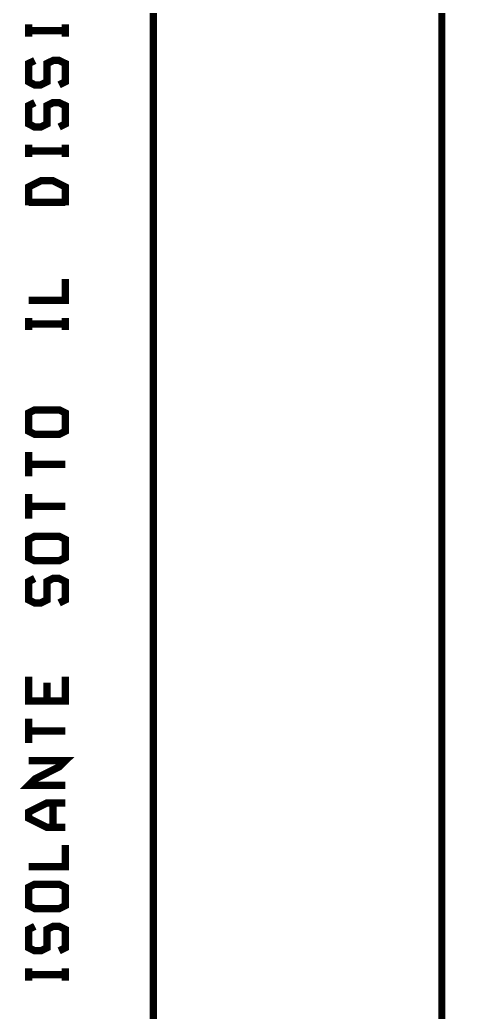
# Model space of a CAD drawing. Extents: x -20 to 155, y -92 to 168.
# Drawn here: x -19.63 to -4.33, y 19.18 to 53.56 of the extents above; entities that cross this region are included whole.
import ezdxf

# ---------------------------------------------------------------- set-up
doc = ezdxf.new("R2010")
doc.units = 0
doc.header["$MEASUREMENT"] = 0
doc.layers.add('25-334-1_DRD', color=7, linetype='CONTINUOUS')
doc.layers.add('25-334-1_DRL', color=2, linetype='CONTINUOUS')

msp = doc.modelspace()

# ---------------------------------------------------------------- linework, layer by layer
at = {"layer": '25-334-1_DRD', "const_width": 0.254}
for points in [[(-14.9987, 168.00068), (-14.9987, -4.99872), (155.00096, -4.99872), (155.00096, 168.00068), (-14.9987, 168.00068)], [(-19.32432, 53.4035), (-19.32432, 52.97932)], [(-18.05432, 53.19268), (-19.32432, 53.19268)], [(-18.05432, 53.4035), (-18.05432, 52.97932)], [(-19.1135, 52.15382), (-19.32432, 52.04968), (-19.32432, 51.41468), (-19.1135, 51.308), (-18.90268, 51.308), (-18.68932, 51.41468), (-18.68932, 52.04968), (-18.4785, 52.15382), (-18.26768, 52.15382), (-18.05432, 52.04968), (-18.05432, 51.41468), (-18.26768, 51.308)], [(-19.1135, 50.69332), (-19.32432, 50.58918), (-19.32432, 49.95418), (-19.1135, 49.8475), (-18.90268, 49.8475), (-18.68932, 49.95418), (-18.68932, 50.58918), (-18.4785, 50.69332), (-18.26768, 50.69332), (-18.05432, 50.58918), (-18.05432, 49.95418), (-18.26768, 49.8475)], [(-19.32432, 49.23282), (-19.32432, 48.81118)], [(-18.05432, 49.23282), (-18.05432, 48.81118)], [(-18.05432, 49.022), (-19.32432, 49.022)], [(-18.05432, 47.13732), (-18.05432, 47.77232), (-18.4785, 47.98568), (-18.90268, 47.98568), (-19.32432, 47.77232), (-19.32432, 47.13732)], [(-18.05432, 47.244), (-19.32432, 47.244)], [(-18.05432, 44.58716), (-18.05432, 43.84548), (-19.32432, 43.84548)], [(-19.32432, 43.23334), (-19.32432, 42.80916)], [(-18.05432, 43.23334), (-18.05432, 42.80916)], [(-18.05432, 43.01998), (-19.32432, 43.01998)], [(-18.05432, 39.3065), (-18.26768, 39.19982), (-19.1135, 39.19982), (-19.32432, 39.3065), (-19.32432, 39.9415), (-19.1135, 40.04818), (-18.26768, 40.04818), (-18.05432, 39.9415), (-18.05432, 39.3065)], [(-19.32432, 38.58768), (-19.32432, 37.73932)], [(-18.05432, 38.1635), (-19.32432, 38.1635)], [(-19.32432, 37.12718), (-19.32432, 36.27882)], [(-18.05432, 36.703), (-19.32432, 36.703)], [(-18.05432, 34.925), (-18.26768, 34.81832), (-19.1135, 34.81832), (-19.32432, 34.925), (-19.32432, 35.56), (-19.1135, 35.66668), (-18.26768, 35.66668), (-18.05432, 35.56), (-18.05432, 34.925)], [(-19.1135, 34.20618), (-19.32432, 34.0995), (-19.32432, 33.4645), (-19.1135, 33.35782), (-18.90268, 33.35782), (-18.68932, 33.4645), (-18.68932, 34.0995), (-18.4785, 34.20618), (-18.26768, 34.20618), (-18.05432, 34.0995), (-18.05432, 33.4645), (-18.26768, 33.35782)], [(-18.05432, 30.80766), (-18.05432, 29.96184), (-19.32432, 29.96184), (-19.32432, 30.80766)], [(-18.68932, 30.59684), (-18.68932, 29.96184)], [(-19.32432, 29.34716), (-19.32432, 28.50134)], [(-18.05432, 28.92298), (-19.32432, 28.92298)], [(-19.32432, 27.88666), (-18.05432, 27.88666), (-18.26768, 27.67584), (-19.1135, 27.25166), (-19.32432, 27.04084), (-18.05432, 27.04084)], [(-18.05432, 26.42616), (-18.68932, 26.42616), (-19.32432, 26.10866), (-19.32432, 25.89784), (-18.68932, 25.58034), (-18.05432, 25.58034)], [(-18.4785, 26.42616), (-18.4785, 25.58034)], [(-18.05432, 24.96566), (-18.05432, 24.22398), (-19.32432, 24.22398)], [(-18.05432, 22.87016), (-18.26768, 22.76348), (-19.1135, 22.76348), (-19.32432, 22.87016), (-19.32432, 23.50516), (-19.1135, 23.61184), (-18.26768, 23.61184), (-18.05432, 23.50516), (-18.05432, 22.87016)], [(-19.1135, 22.15134), (-19.32432, 22.04466), (-19.32432, 21.40966), (-19.1135, 21.30298), (-18.90268, 21.30298), (-18.68932, 21.40966), (-18.68932, 22.04466), (-18.4785, 22.15134), (-18.26768, 22.15134), (-18.05432, 22.04466), (-18.05432, 21.40966), (-18.26768, 21.30298)], [(-19.32432, 20.69084), (-19.32432, 20.26666)], [(-18.05432, 20.69084), (-18.05432, 20.26666)], [(-18.05432, 20.47748), (-19.32432, 20.47748)]]:
    msp.add_lwpolyline(points, dxfattribs=at)
at = {"layer": '25-334-1_DRL', "const_width": 0.254}
for points in [[(-14.9987, 168.00068), (-14.9987, -4.99872), (155.00096, -4.99872), (155.00096, 168.00068), (-14.9987, 168.00068)], [(-4.99872, -4.99872), (-4.99872, 168.00068)]]:
    msp.add_lwpolyline(points, dxfattribs=at)

doc.saveas('drawing.dxf')
